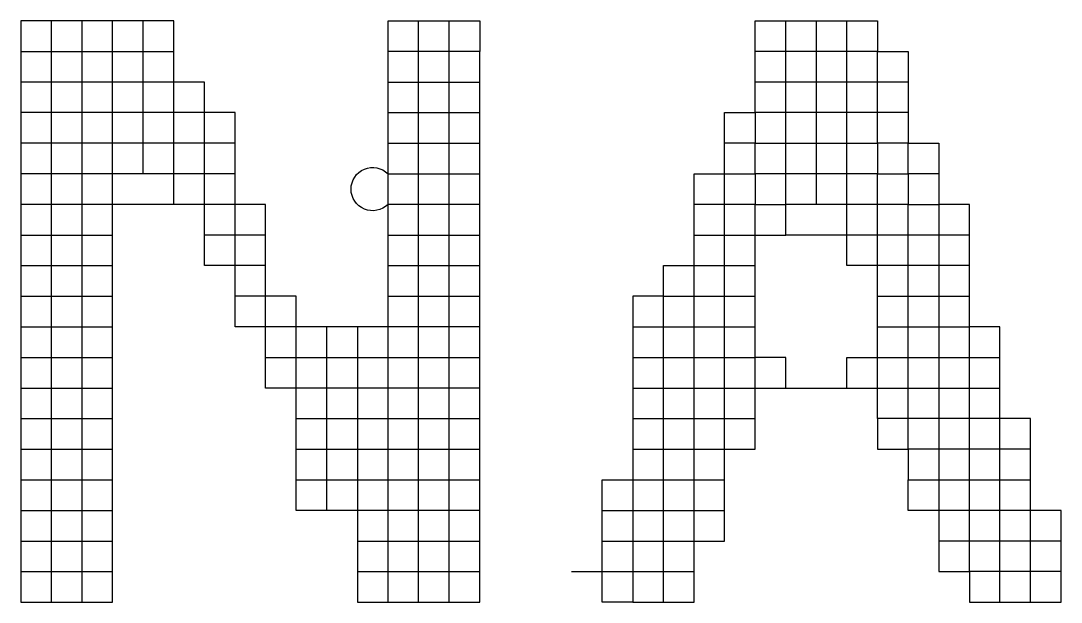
# Model space of a CAD drawing. Header units: millimetres. Extents: x 0 to 420, y 0 to 297.
# Drawn here: x 366.544 to 369.489, y 75.515 to 77.161 of the extents above; entities that cross this region are included whole.
import ezdxf
from ezdxf.enums import TextEntityAlignment as Align

# ---------------------------------------------------------------- set-up
doc = ezdxf.new("R2010")
doc.units = ezdxf.units.MM
doc.layers.add('TEXT', color=255, linetype='Continuous')
doc.styles.add('ECL', font='SIMFANG_2312.TTF', dxfattribs={"width": 0.7, "height": 3})

# ---------------------------------------------------------------- blocks, each defined once
blk = doc.blocks.new('*U69')
at = {"color": 165, "linetype": 'Continuous'}
for points in [[(-7.5405, 4.7215), (-7.689, 4.7215), (-7.8375, 4.7215), (-7.986, 4.7215), (-8.1345, 4.7215), (-8.283, 4.7215), (-8.4315, 4.7215), (-8.58, 4.7215), (-8.58, 4.87), (-8.58, 5.0185), (-8.7285, 5.0185), (-8.7285, 5.167), (-8.7285, 5.3155), (-8.7285, 5.464), (-8.7285, 5.6125), (-8.7285, 5.761), (-8.7285, 5.9095), (-8.7285, 6.058), (-8.877, 6.058), (-8.877, 6.2065), (-9.0255, 6.2065), (-9.0255, 6.355), (-9.0255, 6.5035), (-9.768, 6.5035), (-9.768, 6.355), (-9.768, 6.2065), (-9.768, 6.058), (-9.768, 5.9095), (-9.768, 5.761), (-9.768, 5.6125), (-9.768, 5.464), (-9.768, 5.3155), (-9.768, 5.167), (-9.768, 5.0185), (-9.768, 4.87), (-9.768, 4.7215), (-9.768, 4.573), (-9.768, 4.4245), (-9.768, 4.276), (-9.768, 4.1275), (-9.768, 3.979), (-9.768, 3.8305), (-9.768, 3.682), (-9.6195, 3.682), (-9.471, 3.682), (-9.3225, 3.682), (-9.3225, 3.8305), (-9.3225, 3.979), (-9.3225, 4.1275), (-9.3225, 4.276), (-9.3225, 4.4245), (-9.3225, 4.573), (-9.3225, 4.7215), (-9.3225, 4.87), (-9.3225, 5.0185), (-9.3225, 5.167), (-9.3225, 5.3155), (-9.3225, 5.464), (-9.3225, 5.6125), (-9.3225, 5.761), (-9.3225, 5.9095), (-9.3225, 6.058), (-9.3225, 6.2065), (-9.3225, 6.355), (-9.3225, 6.5035)], [(-9.0255, 5.6125), (-9.0255, 5.761), (-9.174, 5.761), (-9.3225, 5.761), (-9.471, 5.761), (-9.6195, 5.761), (-9.768, 5.761)], [(-8.58, 5.464), (-8.7285, 5.464), (-8.877, 5.464), (-8.877, 5.6125), (-9.0255, 5.6125), (-9.174, 5.6125), (-9.3225, 5.6125), (-9.471, 5.6125), (-9.6195, 5.6125), (-9.768, 5.6125)], [(-4.719, 3.979), (-4.8675, 3.979), (-4.8675, 4.1275), (-5.016, 4.1275), (-5.1645, 4.1275), (-5.313, 4.1275), (-5.4615, 4.1275), (-5.4615, 4.276)]]:
    blk.add_lwpolyline(points, dxfattribs=at)
at = {"color": 177, "linetype": 'Continuous'}
for points in [[(-9.6195, 3.682), (-9.6195, 3.8305), (-9.6195, 3.979), (-9.6195, 4.1275), (-9.6195, 4.276), (-9.6195, 4.4245), (-9.6195, 4.573), (-9.6195, 4.7215), (-9.6195, 4.87), (-9.6195, 5.0185), (-9.6195, 5.167), (-9.6195, 5.3155), (-9.6195, 5.464), (-9.6195, 5.6125), (-9.6195, 5.761), (-9.6195, 5.9095), (-9.6195, 6.058), (-9.6195, 6.2065), (-9.6195, 6.355), (-9.6195, 6.5035)], [(-9.174, 5.761), (-9.174, 5.9095), (-9.174, 6.058), (-9.174, 6.2065), (-9.174, 6.355), (-9.174, 6.5035)], [(-5.907, 5.6125), (-5.907, 5.761), (-5.907, 5.9095), (-5.907, 6.058), (-5.907, 6.2065), (-5.907, 6.355), (-5.907, 6.5035)], [(-7.986, 6.2065), (-7.8375, 6.2065), (-7.689, 6.2065), (-7.5405, 6.2065)], [(-5.4615, 6.058), (-5.61, 6.058), (-5.61, 6.2065), (-5.7585, 6.2065), (-5.907, 6.2065), (-6.0555, 6.2065), (-6.204, 6.2065)], [(-8.7285, 5.761), (-8.877, 5.761), (-8.877, 5.9095), (-9.0255, 5.9095), (-9.0255, 6.058), (-9.174, 6.058), (-9.3225, 6.058), (-9.471, 6.058), (-9.6195, 6.058), (-9.768, 6.058)], [(-7.986, 5.9095), (-7.8375, 5.9095), (-7.689, 5.9095), (-7.5405, 5.9095)], [(-5.1645, 5.464), (-5.313, 5.464), (-5.4615, 5.464), (-5.4615, 5.6125), (-5.61, 5.6125), (-5.61, 5.761), (-5.7585, 5.761), (-5.907, 5.761), (-6.0555, 5.761), (-6.204, 5.761), (-6.204, 5.6125), (-6.3525, 5.6125), (-6.501, 5.6125)], [(-7.986, 5.3155), (-7.8375, 5.3155), (-7.689, 5.3155), (-7.5405, 5.3155)], [(-4.8675, 4.4245), (-5.016, 4.4245), (-5.1645, 4.4245), (-5.313, 4.4245), (-5.4615, 4.4245), (-5.4615, 4.573), (-5.4615, 4.7215), (-5.4615, 4.87), (-5.4615, 5.0185), (-5.4615, 5.167), (-5.4615, 5.3155), (-5.61, 5.3155)], [(-6.798, 4.573), (-6.6495, 4.573), (-6.6495, 4.7215), (-6.501, 4.7215), (-6.501, 4.87), (-6.3525, 4.87), (-6.204, 4.87)], [(-6.798, 4.4245), (-6.6495, 4.4245), (-6.6495, 4.573), (-6.501, 4.573), (-6.501, 4.7215), (-6.3525, 4.7215), (-6.204, 4.7215), (-6.0555, 4.7215), (-5.7585, 4.7215), (-5.61, 4.7215), (-5.4615, 4.7215), (-5.313, 4.7215), (-5.1645, 4.7215), (-5.016, 4.7215)], [(-8.4315, 4.4245), (-8.283, 4.4245), (-8.1345, 4.4245), (-7.986, 4.4245), (-7.8375, 4.4245), (-7.689, 4.4245), (-7.5405, 4.4245)], [(-8.4315, 4.276), (-8.283, 4.276), (-8.1345, 4.276), (-7.986, 4.276), (-7.8375, 4.276), (-7.689, 4.276), (-7.5405, 4.276)], [(-6.9465, 4.1275), (-6.798, 4.1275), (-6.6495, 4.1275), (-6.6495, 4.276), (-6.501, 4.276), (-6.3525, 4.276)], [(-6.9465, 3.979), (-6.798, 3.979), (-6.6495, 3.979), (-6.6495, 4.1275), (-6.501, 4.1275), (-6.3525, 4.1275)], [(-8.1345, 3.979), (-7.986, 3.979), (-7.8375, 3.979), (-7.689, 3.979), (-7.5405, 3.979)], [(-9.768, 3.8305), (-9.6195, 3.8305), (-9.471, 3.8305), (-9.3225, 3.8305)]]:
    blk.add_lwpolyline(points, dxfattribs=at)
at = {"color": 166, "linetype": 'Continuous'}
for points in [[(-9.471, 3.682), (-9.471, 3.8305), (-9.471, 3.979), (-9.471, 4.1275), (-9.471, 4.276), (-9.471, 4.4245), (-9.471, 4.573), (-9.471, 4.7215), (-9.471, 4.87), (-9.471, 5.0185), (-9.471, 5.167), (-9.471, 5.3155), (-9.471, 5.464), (-9.471, 5.6125), (-9.471, 5.761), (-9.471, 5.9095), (-9.471, 6.058), (-9.471, 6.2065), (-9.471, 6.355), (-9.471, 6.5035)], [(-7.8375, 3.682), (-7.8375, 3.8305), (-7.8375, 3.979), (-7.8375, 4.1275), (-7.8375, 4.276), (-7.8375, 4.4245), (-7.8375, 4.573), (-7.8375, 4.7215), (-7.8375, 4.87), (-7.8375, 5.0185), (-7.8375, 5.167), (-7.8375, 5.3155), (-7.8375, 5.464), (-7.8375, 5.6125), (-7.8375, 5.761), (-7.8375, 5.9095), (-7.8375, 6.058), (-7.8375, 6.2065), (-7.8375, 6.355), (-7.8375, 6.5035)], [(-7.689, 3.682), (-7.689, 3.8305), (-7.689, 3.979), (-7.689, 4.1275), (-7.689, 4.276), (-7.689, 4.4245), (-7.689, 4.573), (-7.689, 4.7215), (-7.689, 4.87), (-7.689, 5.0185), (-7.689, 5.167), (-7.689, 5.3155), (-7.689, 5.464), (-7.689, 5.6125), (-7.689, 5.761), (-7.689, 5.9095), (-7.689, 6.058), (-7.689, 6.2065), (-7.689, 6.355), (-7.689, 6.5035)], [(-7.986, 6.058), (-7.8375, 6.058), (-7.689, 6.058), (-7.5405, 6.058)], [(-7.986, 5.464), (-7.8375, 5.464), (-7.689, 5.464), (-7.5405, 5.464)]]:
    blk.add_lwpolyline(points, dxfattribs=at)
at = {"color": 167, "linetype": 'Continuous'}
for points in [[(-7.986, 3.682), (-7.986, 3.8305), (-7.986, 3.979), (-7.986, 4.1275), (-7.986, 4.276), (-7.986, 4.4245), (-7.986, 4.573), (-7.986, 4.7215), (-7.986, 4.87), (-7.986, 5.0185), (-7.986, 5.167), (-7.986, 5.3155), (-7.986, 5.464), (-7.986, 5.6125), (-7.986, 5.761), (-7.986, 5.9095), (-7.986, 6.058), (-7.986, 6.2065), (-7.986, 6.355), (-7.986, 6.5035), (-7.5405, 6.5035), (-7.5405, 6.355)], [(-6.6495, 3.682), (-6.6495, 3.8305), (-6.6495, 3.979), (-6.501, 3.979), (-6.501, 4.1275), (-6.501, 4.276), (-6.501, 4.4245), (-6.501, 4.573), (-6.3525, 4.573), (-6.204, 4.573), (-6.204, 4.7215), (-6.204, 4.87), (-6.204, 5.0185), (-6.204, 5.167), (-6.204, 5.3155), (-6.204, 5.464), (-6.204, 5.6125), (-6.0555, 5.6125), (-6.0555, 5.761), (-6.0555, 5.9095), (-6.0555, 6.058), (-6.0555, 6.2065), (-6.0555, 6.355), (-6.0555, 6.5035)], [(-5.61, 4.573), (-5.61, 4.7215), (-5.61, 4.87), (-5.61, 5.0185), (-5.61, 5.167), (-5.61, 5.3155), (-5.61, 5.464), (-5.7585, 5.464), (-5.7585, 5.6125), (-5.7585, 5.761), (-5.7585, 5.9095), (-5.7585, 6.058), (-5.7585, 6.2065), (-5.7585, 6.355), (-5.7585, 6.5035)], [(-5.4615, 6.2065), (-5.61, 6.2065), (-5.61, 6.355), (-5.7585, 6.355), (-5.907, 6.355), (-6.0555, 6.355), (-6.204, 6.355)], [(-8.7285, 5.9095), (-8.877, 5.9095), (-8.877, 6.058), (-9.0255, 6.058), (-9.0255, 6.2065), (-9.174, 6.2065), (-9.3225, 6.2065), (-9.471, 6.2065), (-9.6195, 6.2065), (-9.768, 6.2065)], [(-5.313, 5.761), (-5.4615, 5.761), (-5.4615, 5.9095), (-5.61, 5.9095), (-5.61, 6.058), (-5.7585, 6.058), (-5.907, 6.058), (-6.0555, 6.058), (-6.204, 6.058), (-6.204, 5.9095), (-6.3525, 5.9095)], [(-5.1645, 5.3155), (-5.313, 5.3155), (-5.4615, 5.3155), (-5.4615, 5.464), (-5.61, 5.464), (-5.61, 5.6125), (-5.7585, 5.6125), (-5.907, 5.6125), (-6.0555, 5.6125)], [(-4.8675, 3.682), (-4.8675, 3.8305), (-5.016, 3.8305), (-5.1645, 3.8305), (-5.1645, 3.979), (-5.1645, 4.1275), (-5.1645, 4.276), (-5.1645, 4.4245), (-5.1645, 4.573), (-5.1645, 4.7215), (-5.1645, 4.87), (-5.1645, 5.0185), (-5.1645, 5.167), (-5.1645, 5.3155), (-5.1645, 5.464), (-5.1645, 5.6125), (-5.313, 5.6125)], [(-9.768, 4.276), (-9.6195, 4.276), (-9.471, 4.276), (-9.3225, 4.276)], [(-4.719, 3.8305), (-4.8675, 3.8305), (-4.8675, 3.979), (-5.016, 3.979), (-5.1645, 3.979), (-5.313, 3.979)]]:
    blk.add_lwpolyline(points, dxfattribs=at)
at = {"color": 175, "linetype": 'Continuous'}
for points in [[(-6.6495, 5.167), (-6.798, 5.167), (-6.798, 5.0185), (-6.798, 4.87), (-6.798, 4.7215), (-6.798, 4.573), (-6.798, 4.4245), (-6.798, 4.276), (-6.798, 4.1275), (-6.798, 3.979), (-6.798, 3.8305), (-6.798, 3.682), (-6.6495, 3.682), (-6.501, 3.682), (-6.501, 3.8305), (-6.501, 3.979), (-6.3525, 3.979), (-6.3525, 4.1275), (-6.3525, 4.276), (-6.3525, 4.4245), (-6.3525, 4.573), (-6.3525, 4.7215), (-6.3525, 4.87), (-6.3525, 5.0185), (-6.3525, 5.167), (-6.3525, 5.3155), (-6.3525, 5.464), (-6.3525, 5.6125), (-6.3525, 5.761), (-6.3525, 5.9095), (-6.3525, 6.058), (-6.204, 6.058), (-6.204, 6.2065), (-6.204, 6.355), (-6.204, 6.5035), (-5.61, 6.5035), (-5.61, 6.355), (-5.4615, 6.355), (-5.4615, 6.2065), (-5.4615, 6.058), (-5.4615, 5.9095), (-5.313, 5.9095), (-5.313, 5.761), (-5.313, 5.6125), (-5.313, 5.464), (-5.313, 5.3155), (-5.313, 5.167), (-5.313, 5.0185), (-5.313, 4.87), (-5.313, 4.7215), (-5.313, 4.573), (-5.313, 4.4245), (-5.313, 4.276), (-5.313, 4.1275), (-5.313, 3.979), (-5.313, 3.8305), (-5.1645, 3.8305), (-5.1645, 3.682), (-5.016, 3.682), (-4.8675, 3.682), (-4.719, 3.682), (-4.719, 3.8305), (-4.719, 3.979), (-4.719, 4.1275), (-4.8675, 4.1275), (-4.8675, 4.276), (-4.8675, 4.4245), (-4.8675, 4.573), (-5.016, 4.573), (-5.1645, 4.573), (-5.313, 4.573), (-5.4615, 4.573), (-5.61, 4.573), (-5.61, 4.4245), (-5.4615, 4.4245), (-5.4615, 4.276), (-5.313, 4.276), (-5.1645, 4.276), (-5.016, 4.276), (-4.8675, 4.276)], [(-8.1345, 5.0185), (-8.1345, 4.87), (-8.1345, 4.7215), (-8.1345, 4.573), (-8.1345, 4.4245), (-8.1345, 4.276), (-8.1345, 4.1275), (-8.1345, 3.979), (-8.1345, 3.8305), (-8.1345, 3.682), (-7.986, 3.682), (-7.8375, 3.682), (-7.689, 3.682), (-7.5405, 3.682), (-7.5405, 3.8305), (-7.5405, 3.979), (-7.5405, 4.1275), (-7.5405, 4.276), (-7.5405, 4.4245), (-7.5405, 4.573), (-7.5405, 4.7215), (-7.5405, 4.87), (-7.5405, 5.0185), (-7.5405, 5.167), (-7.5405, 5.3155), (-7.5405, 5.464), (-7.5405, 5.6125), (-7.5405, 5.761), (-7.5405, 5.9095), (-7.5405, 6.058), (-7.5405, 6.2065), (-7.5405, 6.355), (-7.689, 6.355), (-7.8375, 6.355), (-7.986, 6.355)], [(-7.5405, 5.0185), (-7.689, 5.0185), (-7.8375, 5.0185), (-7.986, 5.0185), (-8.4315, 5.0185), (-8.58, 5.0185), (-8.58, 5.167), (-8.7285, 5.167)], [(-8.283, 4.1275), (-8.283, 4.276), (-8.283, 4.4245), (-8.283, 4.573), (-8.283, 4.7215), (-8.283, 4.87), (-8.283, 5.0185)], [(-5.016, 3.682), (-5.016, 3.8305), (-5.016, 3.979), (-5.016, 4.1275), (-5.016, 4.276), (-5.016, 4.4245), (-5.016, 4.573), (-5.016, 4.7215), (-5.016, 4.87), (-5.016, 5.0185), (-5.1645, 5.0185)], [(-8.58, 4.87), (-8.4315, 4.87), (-8.283, 4.87), (-8.1345, 4.87), (-7.986, 4.87), (-7.8375, 4.87), (-7.689, 4.87), (-7.5405, 4.87)]]:
    blk.add_lwpolyline(points, dxfattribs=at)
at = {"color": 199, "linetype": 'Continuous'}
blk.add_lwpolyline([(-9.768, 6.355), (-9.6195, 6.355), (-9.471, 6.355), (-9.3225, 6.355), (-9.174, 6.355), (-9.0255, 6.355)], dxfattribs=at)
at = {"color": 157, "linetype": 'Continuous'}
for points in [[(-7.5405, 4.1275), (-7.689, 4.1275), (-7.8375, 4.1275), (-7.986, 4.1275), (-8.1345, 4.1275), (-8.283, 4.1275), (-8.4315, 4.1275), (-8.4315, 4.276), (-8.4315, 4.4245), (-8.4315, 4.573), (-8.4315, 4.7215), (-8.4315, 4.87), (-8.4315, 5.0185), (-8.4315, 5.167), (-8.58, 5.167), (-8.58, 5.3155), (-8.58, 5.464), (-8.58, 5.6125), (-8.7285, 5.6125), (-8.877, 5.6125), (-8.877, 5.761), (-9.0255, 5.761), (-9.0255, 5.9095), (-9.174, 5.9095), (-9.3225, 5.9095), (-9.471, 5.9095), (-9.6195, 5.9095), (-9.768, 5.9095)], [(-6.6495, 5.167), (-6.6495, 5.3155), (-6.501, 5.3155), (-6.501, 5.464), (-6.501, 5.6125), (-6.501, 5.761), (-6.3525, 5.761), (-6.204, 5.761), (-6.204, 5.9095), (-6.0555, 5.9095), (-5.907, 5.9095), (-5.7585, 5.9095), (-5.61, 5.9095), (-5.61, 5.761), (-5.4615, 5.761), (-5.4615, 5.6125), (-5.313, 5.6125)], [(-9.768, 5.464), (-9.6195, 5.464), (-9.471, 5.464), (-9.3225, 5.464)], [(-9.768, 5.3155), (-9.6195, 5.3155), (-9.471, 5.3155), (-9.3225, 5.3155)], [(-9.768, 5.167), (-9.6195, 5.167), (-9.471, 5.167), (-9.3225, 5.167)], [(-9.768, 5.0185), (-9.6195, 5.0185), (-9.471, 5.0185), (-9.3225, 5.0185)], [(-9.768, 4.87), (-9.6195, 4.87), (-9.471, 4.87), (-9.3225, 4.87)], [(-9.768, 4.7215), (-9.6195, 4.7215), (-9.471, 4.7215), (-9.3225, 4.7215)], [(-9.768, 4.573), (-9.6195, 4.573), (-9.471, 4.573), (-9.3225, 4.573)], [(-9.768, 4.4245), (-9.6195, 4.4245), (-9.471, 4.4245), (-9.3225, 4.4245)], [(-9.768, 4.1275), (-9.6195, 4.1275), (-9.471, 4.1275), (-9.3225, 4.1275)], [(-9.768, 3.979), (-9.6195, 3.979), (-9.471, 3.979), (-9.3225, 3.979)]]:
    blk.add_lwpolyline(points, dxfattribs=at)
at = {"color": 197, "linetype": 'Continuous'}
blk.add_lwpolyline([(-7.5405, 5.6125), (-7.689, 5.6125), (-7.8375, 5.6125), (-7.986, 5.6125, -2.414214), (-7.986, 5.761), (-7.8375, 5.761), (-7.689, 5.761), (-7.5405, 5.761)], format="xyb", dxfattribs=at)
at = {"color": 153, "linetype": 'Continuous'}
blk.add_lwpolyline([(-5.61, 5.3155), (-5.7585, 5.3155), (-5.7585, 5.464), (-5.907, 5.464), (-6.0555, 5.464), (-6.0555, 5.6125)], dxfattribs=at)
at = {"color": 252, "linetype": 'Continuous'}
blk.add_lwpolyline([(-8.58, 5.3155), (-8.7285, 5.3155), (-8.877, 5.3155), (-8.877, 5.464)], dxfattribs=at)
at = {"color": 197, "linetype": 'Continuous'}
for points in [[(-6.501, 5.464), (-6.3525, 5.464), (-6.204, 5.464), (-6.0555, 5.464)], [(-7.095, 3.8305), (-6.9465, 3.8305), (-6.9465, 3.979), (-6.9465, 4.1275), (-6.9465, 4.276), (-6.798, 4.276), (-6.6495, 4.276), (-6.6495, 4.4245), (-6.501, 4.4245), (-6.3525, 4.4245)], [(-6.798, 3.682), (-6.9465, 3.682), (-6.9465, 3.8305), (-6.798, 3.8305), (-6.6495, 3.8305), (-6.501, 3.8305)]]:
    blk.add_lwpolyline(points, dxfattribs=at)
at = {"color": 217, "linetype": 'Continuous'}
blk.add_lwpolyline([(-6.798, 5.0185), (-6.6495, 5.0185), (-6.6495, 5.167), (-6.501, 5.167), (-6.501, 5.3155), (-6.3525, 5.3155), (-6.204, 5.3155)], dxfattribs=at)
at = {"color": 156, "linetype": 'Continuous'}
for points in [[(-7.986, 5.167), (-7.8375, 5.167), (-7.689, 5.167), (-7.5405, 5.167)], [(-5.61, 5.167), (-5.4615, 5.167), (-5.313, 5.167), (-5.1645, 5.167)], [(-5.61, 5.0185), (-5.4615, 5.0185), (-5.313, 5.0185), (-5.1645, 5.0185)], [(-8.4315, 4.573), (-8.283, 4.573), (-8.1345, 4.573), (-7.986, 4.573), (-7.8375, 4.573), (-7.689, 4.573), (-7.5405, 4.573)]]:
    blk.add_lwpolyline(points, dxfattribs=at)
at = {"color": 207, "linetype": 'Continuous'}
blk.add_lwpolyline([(-6.798, 4.87), (-6.6495, 4.87), (-6.6495, 5.0185), (-6.501, 5.0185), (-6.501, 5.167), (-6.3525, 5.167), (-6.204, 5.167)], dxfattribs=at)
at = {"color": 187, "linetype": 'Continuous'}
blk.add_lwpolyline([(-6.798, 4.7215), (-6.6495, 4.7215), (-6.6495, 4.87), (-6.501, 4.87), (-6.501, 5.0185), (-6.3525, 5.0185), (-6.204, 5.0185)], dxfattribs=at)
at = {"color": 143, "linetype": 'Continuous'}
for points in [[(-6.0555, 4.7215), (-6.0555, 4.87), (-6.204, 4.87)], [(-6.3525, 4.4245), (-6.204, 4.4245), (-6.204, 4.573)]]:
    blk.add_lwpolyline(points, dxfattribs=at)
at = {"color": 147, "linetype": 'Continuous'}
blk.add_lwpolyline([(-5.7585, 4.7215), (-5.7585, 4.87), (-5.61, 4.87), (-5.4615, 4.87), (-5.313, 4.87), (-5.1645, 4.87), (-5.016, 4.87)], dxfattribs=at)
at = {"color": 179, "linetype": 'Continuous'}
blk.add_lwpolyline([(-8.1345, 3.8305), (-7.986, 3.8305), (-7.8375, 3.8305), (-7.689, 3.8305), (-7.5405, 3.8305)], dxfattribs=at)
blk = doc.blocks.new('XXDAFRAM-CH-HENG-A3')
at = {"layer": 'TEXT', "xscale": 0.5833334012754957, "yscale": 0.5833334012751774, "zscale": 0.5833334012750713}
blk.add_blockref('*U69', (372.2418, 73.3674), dxfattribs=at)
at = {"linetype": 'Continuous', "style": 'ECL', "width": 0.7}
for tag, height, p in [('DESIGNSTATUS', 2.8, (407.0134, 52.2864)), ('ENDESIGNSTATUS', 2.8, (407.0134, 47.3753)), ('O', 2.8, (382.625, 42.4219)), ('G', 2.8, (408.525, 42.4219)), ('VEREN40', 2.8, (412.8417, 42.4219)), ('V', 2.8, (378.3083, 42.4219)), ('N', 2.8, (386.9417, 42.4219)), ('L', 2.8, (391.2583, 42.4219)), ('D', 2.8, (399.8917, 42.4219)), ('W', 2.8, (404.2083, 42.4219)), ('DWGNAME1', 3, (372.0218, 30.8899)), ('DWGENAME1', 3, (371.8333, 27.2261)), ('DWGNAME', 3, (371.8333, 27.1455)), ('DWGNAME2', 3, (371.8333, 23.3223)), ('DWGENAME', 3, (371.8333, 23.3029)), ('DWGENAME2', 3, (372.0571, 19.6424)), ('DWGNO', 3, (370.7195, 8.7194)), ('VEREN40', 3, (411.2237, 8.7194))]:
    blk.add_attdef(tag, text='', height=height, dxfattribs=at).set_placement(p, align=Align.MIDDLE)
at = {"style": 'ECL', "width": 0.7, "flags": 1}
for p in [(321.4722, 31.7944), (321.4722, 26.1944), (321.4722, 20.5944), (321.4722, 14.9944)]:
    blk.add_attdef('DATE', text='', height=3, dxfattribs=at).set_placement(p, align=Align.MIDDLE)
for tag, p in [('SJ1', (299.8889, 28.9944)), ('JH', (299.8889, 23.3944)), ('SH1', (299.8889, 17.7944)), ('PZ', (299.8889, 12.1944)), ('BL', (299.8889, 5))]:
    blk.add_attdef(tag, p, '', height=3, dxfattribs=at)

msp = doc.modelspace()

# ---------------------------------------------------------------- block references
msp.add_blockref('XXDAFRAM-CH-HENG-A3', (0, 0))

doc.saveas('drawing.dxf')
